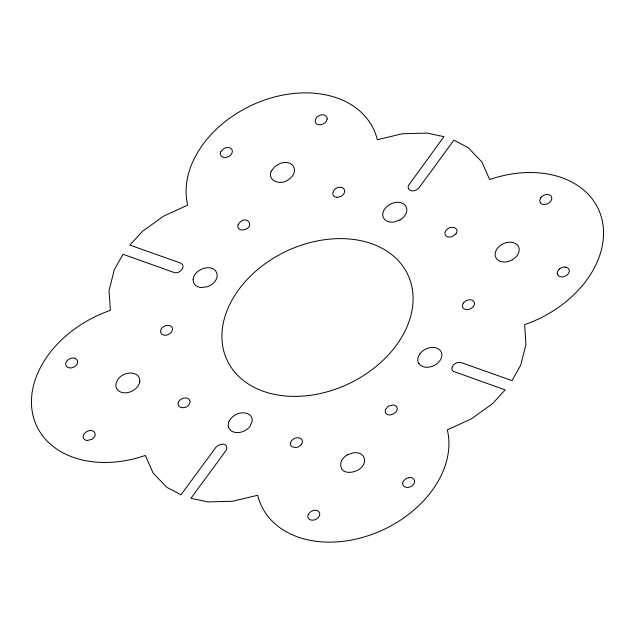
<?xml version="1.0" encoding="UTF-8"?>
<svg xmlns="http://www.w3.org/2000/svg" width="635" height="635" viewBox="0 0 635 635"><rect width="100%" height="100%" fill="white"/><g stroke="black" fill="none" stroke-linecap="round" stroke-linejoin="round"><path stroke-width="0.95" d="M228.83 421.751L228.171 424.339L228.338 426.831M418.465 356.338L419.894 353.806M540.829 197.707L539.782 200.271L540.353 202.621M308.166 514.691L309.936 512.286L312.753 510.659A6.279 4.596 -25.5 0 1 318.405 511.191C321.866 513.945 318.341 518.866 314.944 519.724A6.279 4.596 -25.5 0 1 310.436 519.835L309.261 519.224A6.279 4.596 -25.5 0 1 308.189 514.715M559.387 269.105L558.332 270.24A6.342 4.643 -25.5 0 0 557.292 274.066M512.318 259.794L509.326 261.16A12.605 9.239 -25.5 0 1 500.285 261.39M347.329 454.866L353.465 452.755L356.537 452.676A12.573 9.207 -25.5 0 1 363.395 456.279C371.213 471.289 336.59 480.854 341.146 461.574A12.629 9.255 -25.5 0 1 347.329 454.866M340.67 187.396C334.724 185.833 328.692 196.183 336.637 197.294M409.146 477.576C413.012 476.496 416.512 481.076 413.631 484.243A6.286 4.604 -25.5 0 1 409.765 487.013C406.948 488.244 402.352 486.958 402.661 483.283M87.193 440.476L91.797 439.38A6.326 4.635 -25.5 0 0 95.218 434.721L94.655 432.379L93.797 431.49A6.326 4.635 -25.5 0 0 91.21 430.546M565.309 267.057L567.88 267.97L569.222 269.962A6.342 4.643 -25.5 0 1 568.261 273.764C565.944 277.162 559.117 278.686 557.371 274.05M75.12 358.338C78.597 359.394 78.208 364.069 75.613 365.895A6.31 4.628 -25.5 0 1 69.691 367.943L67.12 367.03L65.778 365.038A6.31 4.628 -25.5 0 1 68.413 359.569A6.31 4.628 -25.5 0 1 75.12 358.323M500.301 261.39C497.094 260.286 494.776 257.135 495.117 253.69A12.605 9.239 -25.5 0 1 508.087 242.276C511.699 241.848 515.763 242.705 518.017 245.793A12.613 9.239 -25.5 0 1 518.493 253.087A12.605 9.239 -25.5 0 1 512.318 259.794M418.941 363.625L420.656 365.403L422.981 366.633A12.573 9.207 -25.5 0 0 432.006 366.395A12.573 9.207 -25.5 0 0 441.674 353.243L440.706 351.028L438.991 349.258L436.658 348.028A12.573 9.207 -25.5 0 0 419.957 353.814M193.159 279.273L193.326 281.757L194.294 283.964A12.636 9.255 -25.5 0 0 201.144 287.56L207.367 286.734L210.36 285.369A12.589 9.223 -25.5 0 0 216.535 278.662C218.376 274.653 216.249 269.684 212.011 268.367A12.605 9.239 -25.5 0 0 197.358 271.859A12.636 9.255 -25.5 0 0 193.151 279.241M228.441 426.768A12.549 9.192 -25.5 0 0 237.736 432.61A12.549 9.192 -25.5 0 0 250.134 426.204L252.198 421.132A12.549 9.192 -25.5 0 0 249.357 414.663L247.015 413.433A12.549 9.192 -25.5 0 0 228.933 421.735M418.965 363.641A12.573 9.207 -25.5 0 1 418.489 356.362M87.162 440.484A6.326 4.635 -25.5 0 1 84.209 433.745A6.31 4.628 -25.5 0 1 91.226 430.578M402.693 483.283A6.286 4.604 -25.5 0 1 409.154 477.599M336.598 197.302A6.326 4.635 -25.5 0 0 344.662 191.54L344.583 190.302A6.326 4.635 -25.5 0 0 340.654 187.365M559.316 269.089A6.342 4.643 -25.5 0 1 565.285 267.025M540.774 197.699A6.334 4.635 -25.5 0 1 549.188 194.802A6.334 4.635 -25.5 0 1 550.759 201.231A6.302 4.62 -25.5 0 1 543.774 204.414M543.743 204.446A6.334 4.635 -25.5 0 1 540.29 202.629M172.53 329.486L171.49 332.049A6.31 4.62 -25.5 0 1 161.925 334.32L160.599 332.327L160.845 329.787A6.31 4.62 -25.5 0 1 165.425 325.739A6.286 4.604 -25.5 0 1 168.537 325.342C170.688 325.438 172.791 327.2 172.53 329.486M220.647 152.019C219.099 155.281 222.742 158.202 225.854 157.424A6.294 4.612 -25.5 0 0 231.291 154.273A6.358 4.659 -25.5 0 0 229.743 147.828A6.294 4.612 -25.5 0 0 223.742 148.669L220.647 152.019M271.129 171.434C267.184 181.269 281.17 185.333 287.671 180.126A12.613 9.239 -25.5 0 0 293.854 173.418C295.688 169.41 293.568 164.441 289.322 163.124A12.589 9.223 -25.5 0 0 280.305 163.362L274.669 166.616L271.129 171.434M452.223 366.792L451.898 368.094A6.279 4.604 -25.5 0 0 453.319 371.324L505.174 389.914L492.387 403.796L471.273 418.925L447.326 429.863A100.846 73.874 -25.5 0 1 370.014 535.107A100.846 73.874 -25.5 0 1 257.691 495.276L232.553 501.269L207.939 501.904L190.929 498.3L225.822 450.81L226.87 448.246L226.306 445.897A6.326 4.635 -25.5 0 0 222.869 444.095L218.265 445.198L215.9 447.286L181.007 494.784L166.83 487.331L153.13 473.107L145.367 455.446A100.846 73.874 -25.5 0 1 33.052 415.608A100.846 73.874 -25.5 0 1 110.355 310.372L109.061 290.481L114.316 269.724L123.047 254.278L173.688 272.359C178.935 274.884 187.206 266.382 180.515 263.057L129.826 245.078L142.613 231.203L163.727 216.067L187.674 205.137A100.846 73.874 -25.5 0 1 264.985 99.893A100.846 73.874 -25.5 0 1 377.301 139.724L402.447 133.731L427.061 133.088L443.952 136.676L408.464 185.452A6.294 4.612 -25.5 0 0 413.663 190.857L416.735 189.802L419.108 187.714L453.898 140.168L468.178 147.669L481.87 161.893L489.633 179.554A100.846 73.874 -25.5 0 1 601.948 219.385A100.846 73.874 -25.5 0 1 524.637 324.628L525.939 344.511L520.684 365.276L512.008 380.611L461.32 362.633C457.827 361.577 453.739 363.49 452.223 366.792M238.149 224.552L237.823 225.854A6.302 4.62 -25.5 0 0 241.816 229.997C257.492 228.727 246.221 212.019 238.149 224.552M327.16 119.007C326.557 122.658 322.651 124.968 319.135 124.762A6.318 4.628 -25.5 0 1 315.706 122.96L315.143 120.61L316.182 118.046A6.318 4.628 -25.5 0 1 321.635 114.871C324.199 114.419 327.469 116.054 327.16 119.007M139.883 381.302C139.136 386.469 134.747 390.263 130.048 391.978A12.549 9.192 -25.5 0 1 117.785 390.16A12.549 9.192 -25.5 0 1 117.983 379.428C122.547 371.562 139.7 369.697 139.883 381.302M178.348 402.328C176.268 408.884 186.563 409.202 188.992 404.582A6.35 4.651 -25.5 0 0 189.952 400.78C187.912 395.668 180.015 397.986 178.348 402.328M385.485 409.456L385.159 410.75L385.723 413.099A6.318 4.628 -25.5 0 0 390.684 414.861L393.756 413.798L396.129 411.71A6.255 4.588 -25.5 0 0 397.089 407.908L396.605 406.797A6.318 4.628 -25.5 0 0 393.192 404.979L388.572 406.098L385.485 409.456M463.518 302.951L462.804 304.213A6.326 4.635 -25.5 0 0 463.86 308.777C467.447 310.936 472.488 308.88 474.162 305.205A6.326 4.635 -25.5 0 0 471.884 300.045A6.318 4.628 -25.5 0 0 463.51 302.943M455.938 233.934L452.064 236.704L448.961 237.125A6.302 4.62 -25.5 0 1 445.079 232.331A6.302 4.62 -25.5 0 1 451.453 227.266L454.39 227.52L456.414 229.029A6.302 4.62 -25.5 0 1 455.938 233.934M301.308 444.413L300.252 445.556A6.286 4.604 -25.5 0 1 295.87 447.564L291.759 446.691A6.286 4.604 -25.5 0 1 293.775 438.825C296.41 437.126 301.157 437.094 302.276 440.611A6.35 4.651 -25.5 0 1 301.308 444.413M399.994 219.956L393.859 222.075A12.605 9.231 -25.5 0 1 383.937 218.551L382.961 216.344A12.636 9.255 -25.5 0 1 384.881 208.74A12.605 9.231 -25.5 0 1 392.636 203.192L395.764 202.446A12.605 9.231 -25.5 0 1 403.995 204.192L405.694 205.962L406.662 208.169L406.829 210.661A12.605 9.231 -25.5 0 1 399.994 219.956M297.561 396.351A99.989 73.247 -25.5 0 0 408.44 275.963A99.989 73.247 -25.5 0 0 246.507 280.186A99.989 73.247 -25.5 0 0 297.561 396.351"/></g></svg>
